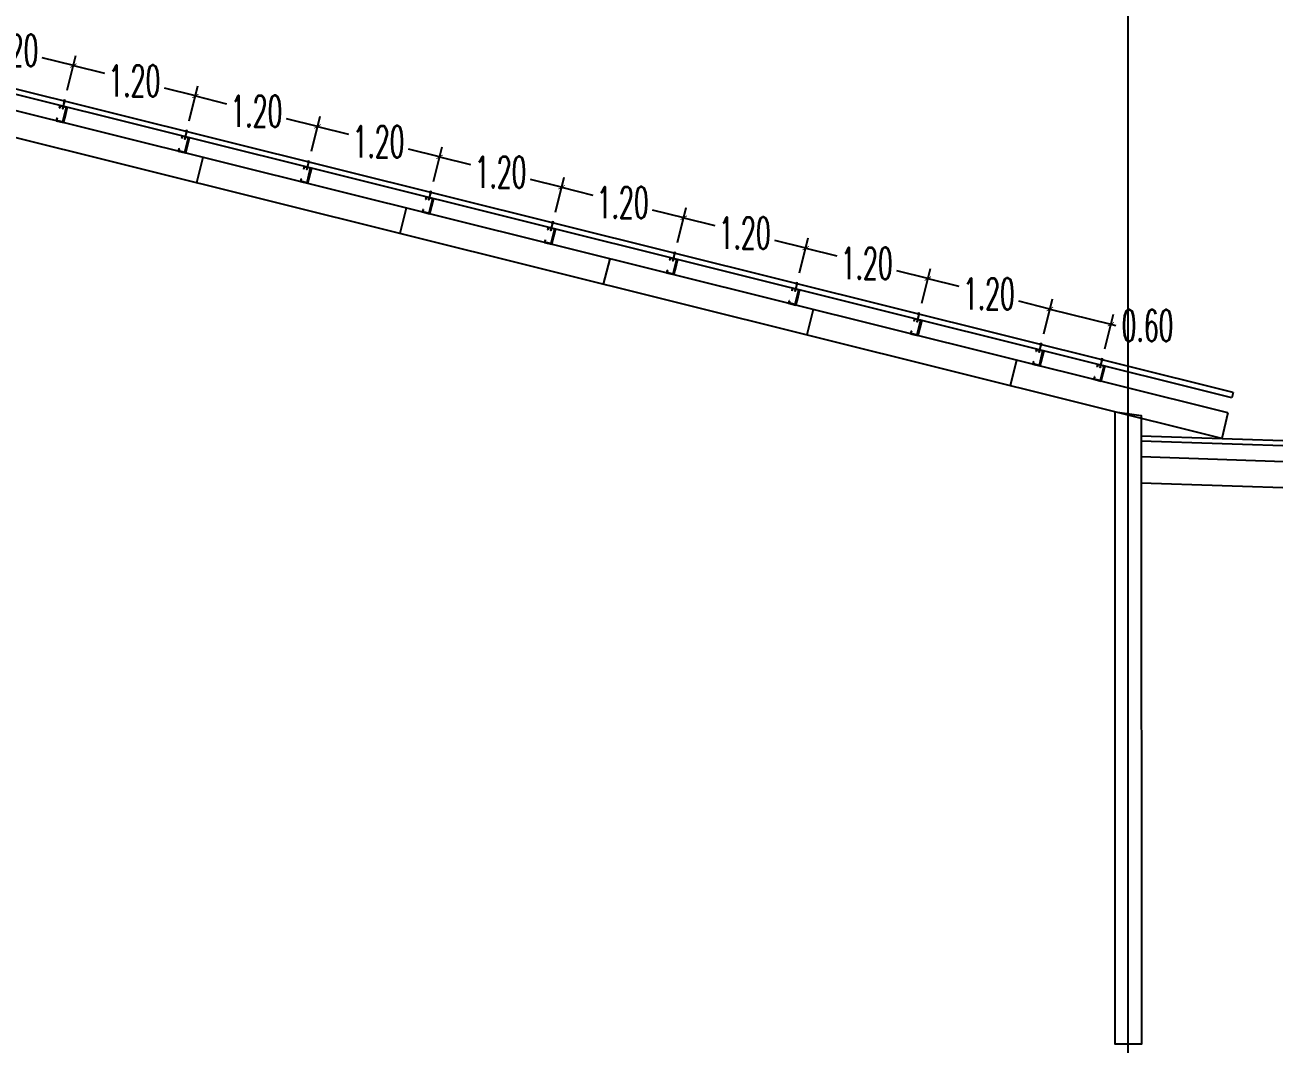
# Model space of a CAD drawing. Header units: millimetres. Extents: x 2491 to 3310, y 1470 to 1581.
# Drawn here: x 3283.31 to 3295.22, y 1536.73 to 1546.46 of the extents above; entities that cross this region are included whole.
import ezdxf

# ---------------------------------------------------------------- set-up
doc = ezdxf.new("R2010")
doc.units = ezdxf.units.MM
doc.layers.add('SUNGAI', color=150, linetype='Continuous')
doc.layers.add('TEXT', color=7, linetype='Continuous')
doc.layers.add('TANGGA', color=223, linetype='Continuous', lineweight=9)
doc.styles.add('-DIM2', font='simplex.shx', dxfattribs={"width": 0.55})
doc.dimstyles.new('DIMENSI POTONGAN', dxfattribs={"dimtxt": 0.3, "dimasz": 0.05, "dimexe": 0.1, "dimexo": 0.1, "dimgap": 0.05, "dimtad": 0, "dimtih": 1, "dimtoh": 1, "dimrnd": 0.0025, "dimzin": 0, "dimdsep": 46, "dimtxsty": '-DIM2', "dimblk": 'ARCHTICK', "dimcen": 0.1, "dimclrd": 1, "dimclre": 1, "dimclrt": 2, "dimadec": 0, "dimazin": 0, "dimtfac": 1, "dimtofl": 0, "dimtmove": 0, "dimatfit": 3, "dimldrblk": 'ARCHTICK', "dimfxl": 0.18, "dimtolj": 1, "dimtzin": 0, "dimarcsym": 0})

# ---------------------------------------------------------------- blocks, each defined once
blk = doc.blocks.new('_ArchTick')
at = {"color": 0, "linetype": 'ByBlock', "const_width": 0.15}
blk.add_lwpolyline([(-0.5, -0.5), (0.5, 0.5)], dxfattribs=at)
blk = doc.blocks.new('*D369')
at = {"layer": 'Defpoints', "color": 0, "transparency": 16777216}
for p in [(3283.771, 1546.068), (3282.524, 1546.026), (3283.688, 1545.736)]:
    blk.add_point(p, dxfattribs=at)
at = {"layer": 'TANGGA', "color": 1, "lineweight": -2, "transparency": 16777216}
for p, q in [((3282.548, 1546.123), (3282.631, 1546.455)), ((3282.607, 1546.358), (3282.903, 1546.284)), ((3283.771, 1546.068), (3283.474, 1546.142)), ((3283.712, 1545.833), (3283.795, 1546.165))]:
    blk.add_line(p, q, dxfattribs=at)
at = {"layer": 'TANGGA', "color": 1, "lineweight": -2, "transparency": 16777216, "xscale": 0.05, "yscale": 0.05, "zscale": 0.05}
for p, rotation in [((3282.607, 1546.358), 165.9999999999154), ((3283.771, 1546.068), 345.9999999999154)]:
    blk.add_blockref('_ArchTick', p, dxfattribs=dict(at, rotation=rotation))
at = {"layer": 'TANGGA', "color": 2, "transparency": 16777216, "insert": (3283.189, 1546.213), "char_height": 0.3, "attachment_point": 5, "style": '-DIM2'}
blk.add_mtext('\\A1;1.20', dxfattribs=at)
blk = doc.blocks.new('*D370')
at = {"layer": 'Defpoints', "color": 0, "transparency": 16777216}
for p in [(3283.688, 1545.736), (3284.935, 1545.778), (3284.852, 1545.445)]:
    blk.add_point(p, dxfattribs=at)
at = {"layer": 'TANGGA', "color": 1, "lineweight": -2, "transparency": 16777216}
for p, q in [((3283.712, 1545.833), (3283.795, 1546.165)), ((3283.771, 1546.068), (3284.067, 1545.994)), ((3284.935, 1545.778), (3284.639, 1545.851)), ((3284.877, 1545.542), (3284.959, 1545.875))]:
    blk.add_line(p, q, dxfattribs=at)
at = {"layer": 'TANGGA', "color": 1, "lineweight": -2, "transparency": 16777216, "xscale": 0.05, "yscale": 0.05, "zscale": 0.05}
for p, rotation in [((3283.771, 1546.068), 165.9999999999154), ((3284.935, 1545.778), 345.9999999999154)]:
    blk.add_blockref('_ArchTick', p, dxfattribs=dict(at, rotation=rotation))
at = {"layer": 'TANGGA', "color": 2, "transparency": 16777216, "insert": (3284.353, 1545.923), "char_height": 0.3, "attachment_point": 5, "style": '-DIM2'}
blk.add_mtext('\\A1;1.20', dxfattribs=at)
blk = doc.blocks.new('*D371')
at = {"layer": 'Defpoints', "color": 0, "transparency": 16777216}
for p in [(3286.1, 1545.487), (3284.852, 1545.445), (3286.017, 1545.155)]:
    blk.add_point(p, dxfattribs=at)
at = {"layer": 'TANGGA', "color": 1, "lineweight": -2, "transparency": 16777216}
for p, q in [((3284.877, 1545.542), (3284.959, 1545.875)), ((3284.935, 1545.778), (3285.232, 1545.704)), ((3286.041, 1545.252), (3286.124, 1545.584)), ((3286.1, 1545.487), (3285.803, 1545.561))]:
    blk.add_line(p, q, dxfattribs=at)
at = {"layer": 'TANGGA', "color": 1, "lineweight": -2, "transparency": 16777216, "xscale": 0.05, "yscale": 0.05, "zscale": 0.05}
for p, rotation in [((3284.935, 1545.778), 165.9999999999154), ((3286.1, 1545.487), 345.9999999999154)]:
    blk.add_blockref('_ArchTick', p, dxfattribs=dict(at, rotation=rotation))
at = {"layer": 'TANGGA', "color": 2, "transparency": 16777216, "insert": (3285.517, 1545.632), "char_height": 0.3, "attachment_point": 5, "style": '-DIM2'}
blk.add_mtext('\\A1;1.20', dxfattribs=at)
blk = doc.blocks.new('*D372')
at = {"layer": 'Defpoints', "color": 0, "transparency": 16777216}
for p in [(3286.017, 1545.155), (3287.264, 1545.197), (3287.181, 1544.865)]:
    blk.add_point(p, dxfattribs=at)
at = {"layer": 'TANGGA', "color": 1, "lineweight": -2, "transparency": 16777216}
for p, q in [((3286.041, 1545.252), (3286.124, 1545.584)), ((3286.1, 1545.487), (3286.396, 1545.413)), ((3287.264, 1545.197), (3286.968, 1545.271)), ((3287.205, 1544.962), (3287.288, 1545.294))]:
    blk.add_line(p, q, dxfattribs=at)
at = {"layer": 'TANGGA', "color": 1, "lineweight": -2, "transparency": 16777216, "xscale": 0.05, "yscale": 0.05, "zscale": 0.05}
for p, rotation in [((3286.1, 1545.487), 165.9999999999154), ((3287.264, 1545.197), 345.9999999999154)]:
    blk.add_blockref('_ArchTick', p, dxfattribs=dict(at, rotation=rotation))
at = {"layer": 'TANGGA', "color": 2, "transparency": 16777216, "insert": (3286.682, 1545.342), "char_height": 0.3, "attachment_point": 5, "style": '-DIM2'}
blk.add_mtext('\\A1;1.20', dxfattribs=at)
blk = doc.blocks.new('*D373')
at = {"layer": 'Defpoints', "color": 0, "transparency": 16777216}
for p in [(3287.181, 1544.865), (3288.428, 1544.907), (3288.346, 1544.574)]:
    blk.add_point(p, dxfattribs=at)
at = {"layer": 'TANGGA', "color": 1, "lineweight": -2, "transparency": 16777216}
for p, q in [((3287.205, 1544.962), (3287.288, 1545.294)), ((3287.264, 1545.197), (3287.56, 1545.123)), ((3288.37, 1544.671), (3288.453, 1545.004)), ((3288.428, 1544.907), (3288.132, 1544.981))]:
    blk.add_line(p, q, dxfattribs=at)
at = {"layer": 'TANGGA', "color": 1, "lineweight": -2, "transparency": 16777216, "xscale": 0.05, "yscale": 0.05, "zscale": 0.05}
for p, rotation in [((3287.264, 1545.197), 165.9999999999154), ((3288.428, 1544.907), 345.9999999999154)]:
    blk.add_blockref('_ArchTick', p, dxfattribs=dict(at, rotation=rotation))
at = {"layer": 'TANGGA', "color": 2, "transparency": 16777216, "insert": (3287.846, 1545.052), "char_height": 0.3, "attachment_point": 5, "style": '-DIM2'}
blk.add_mtext('\\A1;1.20', dxfattribs=at)
blk = doc.blocks.new('*D374')
at = {"layer": 'Defpoints', "color": 0, "transparency": 16777216}
for p in [(3288.346, 1544.574), (3289.593, 1544.616), (3289.51, 1544.284)]:
    blk.add_point(p, dxfattribs=at)
at = {"layer": 'TANGGA', "color": 1, "lineweight": -2, "transparency": 16777216}
for p, q in [((3288.37, 1544.671), (3288.453, 1545.004)), ((3288.428, 1544.907), (3288.725, 1544.833)), ((3289.593, 1544.616), (3289.296, 1544.69)), ((3289.534, 1544.381), (3289.617, 1544.713))]:
    blk.add_line(p, q, dxfattribs=at)
at = {"layer": 'TANGGA', "color": 1, "lineweight": -2, "transparency": 16777216, "xscale": 0.05, "yscale": 0.05, "zscale": 0.05}
for p, rotation in [((3288.428, 1544.907), 165.9999999999154), ((3289.593, 1544.616), 345.9999999999154)]:
    blk.add_blockref('_ArchTick', p, dxfattribs=dict(at, rotation=rotation))
at = {"layer": 'TANGGA', "color": 2, "transparency": 16777216, "insert": (3289.011, 1544.762), "char_height": 0.3, "attachment_point": 5, "style": '-DIM2'}
blk.add_mtext('\\A1;1.20', dxfattribs=at)
blk = doc.blocks.new('*D375')
at = {"layer": 'Defpoints', "color": 0, "transparency": 16777216}
for p in [(3289.51, 1544.284), (3290.757, 1544.326), (3290.674, 1543.994)]:
    blk.add_point(p, dxfattribs=at)
at = {"layer": 'TANGGA', "color": 1, "lineweight": -2, "transparency": 16777216}
for p, q in [((3289.534, 1544.381), (3289.617, 1544.713)), ((3289.593, 1544.616), (3289.889, 1544.542)), ((3290.757, 1544.326), (3290.461, 1544.4)), ((3290.698, 1544.091), (3290.781, 1544.423))]:
    blk.add_line(p, q, dxfattribs=at)
at = {"layer": 'TANGGA', "color": 1, "lineweight": -2, "transparency": 16777216, "xscale": 0.05, "yscale": 0.05, "zscale": 0.05}
for p, rotation in [((3289.593, 1544.616), 165.9999999999154), ((3290.757, 1544.326), 345.9999999999154)]:
    blk.add_blockref('_ArchTick', p, dxfattribs=dict(at, rotation=rotation))
at = {"layer": 'TANGGA', "color": 2, "transparency": 16777216, "insert": (3290.175, 1544.471), "char_height": 0.3, "attachment_point": 5, "style": '-DIM2'}
blk.add_mtext('\\A1;1.20', dxfattribs=at)
blk = doc.blocks.new('*D376')
at = {"layer": 'Defpoints', "color": 0, "transparency": 16777216}
for p in [(3291.921, 1544.036), (3290.674, 1543.994), (3291.839, 1543.704)]:
    blk.add_point(p, dxfattribs=at)
at = {"layer": 'TANGGA', "color": 1, "lineweight": -2, "transparency": 16777216}
for p, q in [((3290.698, 1544.091), (3290.781, 1544.423)), ((3290.757, 1544.326), (3291.054, 1544.252)), ((3291.921, 1544.036), (3291.625, 1544.11)), ((3291.863, 1543.801), (3291.946, 1544.133))]:
    blk.add_line(p, q, dxfattribs=at)
at = {"layer": 'TANGGA', "color": 1, "lineweight": -2, "transparency": 16777216, "xscale": 0.05, "yscale": 0.05, "zscale": 0.05}
for p, rotation in [((3290.757, 1544.326), 165.9999999999154), ((3291.921, 1544.036), 345.9999999999154)]:
    blk.add_blockref('_ArchTick', p, dxfattribs=dict(at, rotation=rotation))
at = {"layer": 'TANGGA', "color": 2, "transparency": 16777216, "insert": (3291.339, 1544.181), "char_height": 0.3, "attachment_point": 5, "style": '-DIM2'}
blk.add_mtext('\\A1;1.20', dxfattribs=at)
blk = doc.blocks.new('*D377')
at = {"layer": 'Defpoints', "color": 0, "transparency": 16777216}
for p in [(3291.839, 1543.704), (3293.086, 1543.745), (3293.003, 1543.413)]:
    blk.add_point(p, dxfattribs=at)
at = {"layer": 'TANGGA', "color": 1, "lineweight": -2, "transparency": 16777216}
for p, q in [((3291.863, 1543.801), (3291.946, 1544.133)), ((3291.921, 1544.036), (3292.218, 1543.962)), ((3293.086, 1543.745), (3292.789, 1543.819)), ((3293.027, 1543.51), (3293.11, 1543.842))]:
    blk.add_line(p, q, dxfattribs=at)
at = {"layer": 'TANGGA', "color": 1, "lineweight": -2, "transparency": 16777216, "xscale": 0.05, "yscale": 0.05, "zscale": 0.05}
for p, rotation in [((3291.921, 1544.036), 165.9999999999154), ((3293.086, 1543.745), 345.9999999999154)]:
    blk.add_blockref('_ArchTick', p, dxfattribs=dict(at, rotation=rotation))
at = {"layer": 'TANGGA', "color": 2, "transparency": 16777216, "insert": (3292.504, 1543.891), "char_height": 0.3, "attachment_point": 5, "style": '-DIM2'}
blk.add_mtext('\\A1;1.20', dxfattribs=at)
blk = doc.blocks.new('*D378')
at = {"layer": 'Defpoints', "color": 0, "transparency": 16777216}
for p in [(3293.668, 1543.6), (3293.003, 1543.413), (3293.585, 1543.268)]:
    blk.add_point(p, dxfattribs=at)
at = {"layer": 'TANGGA', "color": 1, "lineweight": -2, "transparency": 16777216}
for p, q in [((3293.027, 1543.51), (3293.11, 1543.842)), ((3293.086, 1543.745), (3293.668, 1543.6)), ((3293.609, 1543.365), (3293.692, 1543.697)), ((3293.668, 1543.6), (3293.716, 1543.588))]:
    blk.add_line(p, q, dxfattribs=at)
at = {"layer": 'TANGGA', "color": 1, "lineweight": -2, "transparency": 16777216, "xscale": 0.05, "yscale": 0.05, "zscale": 0.05}
for p, rotation in [((3293.086, 1543.745), 166.0000000000207), ((3293.668, 1543.6), 346.0000000000207)]:
    blk.add_blockref('_ArchTick', p, dxfattribs=dict(at, rotation=rotation))
at = {"layer": 'TANGGA', "color": 2, "transparency": 16777216, "insert": (3294.018, 1543.588), "char_height": 0.3, "attachment_point": 5, "style": '-DIM2'}
blk.add_mtext('\\A1;0.60', dxfattribs=at)

msp = doc.modelspace()

# ---------------------------------------------------------------- linework, layer by layer
for p, q in [((3294.833, 1542.948), (3282.334, 1546.064)), ((3294.821, 1542.899), (3282.334, 1546.013)), ((3294.785, 1542.754), (3282.334, 1545.858)), ((3294.725, 1542.511), (3282.334, 1545.601)), ((3283.643, 1545.687), (3283.637, 1545.662)), ((3283.64, 1545.662), (3283.637, 1545.662)), ((3283.645, 1545.683), (3283.64, 1545.662)), ((3283.703, 1545.669), (3283.645, 1545.683)), ((3283.703, 1545.669), (3283.668, 1545.53)), ((3283.707, 1545.672), (3283.67, 1545.527)), ((3283.712, 1545.671), (3283.676, 1545.525)), ((3283.71, 1545.661), (3283.676, 1545.525)), ((3283.71, 1545.661), (3283.676, 1545.525)), ((3283.71, 1545.661), (3283.676, 1545.525)), ((3283.712, 1545.671), (3283.685, 1545.56)), ((3283.712, 1545.671), (3283.685, 1545.56)), ((3283.712, 1545.671), (3283.685, 1545.56)), ((3283.712, 1545.671), (3283.685, 1545.56)), ((3283.71, 1545.66), (3283.704, 1545.661)), ((3283.613, 1545.566), (3283.607, 1545.542)), ((3283.616, 1545.566), (3283.611, 1545.544)), ((3283.668, 1545.53), (3283.611, 1545.544)), ((3283.616, 1545.566), (3283.613, 1545.566)), ((3284.808, 1545.397), (3284.801, 1545.372)), ((3284.804, 1545.371), (3284.801, 1545.372)), ((3284.81, 1545.393), (3284.804, 1545.371)), ((3284.867, 1545.379), (3284.81, 1545.393)), ((3284.867, 1545.379), (3284.832, 1545.24)), ((3284.871, 1545.382), (3284.835, 1545.236)), ((3284.877, 1545.38), (3284.84, 1545.235)), ((3284.874, 1545.371), (3284.84, 1545.235)), ((3284.874, 1545.371), (3284.84, 1545.235)), ((3284.874, 1545.371), (3284.84, 1545.235)), ((3284.877, 1545.38), (3284.849, 1545.27)), ((3284.877, 1545.38), (3284.849, 1545.27)), ((3284.877, 1545.38), (3284.849, 1545.27)), ((3284.877, 1545.38), (3284.849, 1545.27)), ((3284.874, 1545.37), (3284.868, 1545.371)), ((3284.777, 1545.276), (3284.771, 1545.252)), ((3284.78, 1545.275), (3284.775, 1545.254)), ((3284.832, 1545.24), (3284.775, 1545.254)), ((3284.78, 1545.275), (3284.777, 1545.276)), ((3285.005, 1545.192), (3284.945, 1544.95)), ((3285.972, 1545.107), (3285.966, 1545.082)), ((3285.942, 1544.986), (3285.936, 1544.962)), ((3285.945, 1544.985), (3285.939, 1544.964)), ((3285.945, 1544.985), (3285.942, 1544.986)), ((3285.969, 1545.081), (3285.966, 1545.082)), ((3285.974, 1545.102), (3285.969, 1545.081)), ((3286.031, 1545.088), (3285.974, 1545.102)), ((3286.031, 1545.088), (3285.997, 1544.95)), ((3286.035, 1545.092), (3285.999, 1544.946)), ((3286.041, 1545.09), (3286.005, 1544.945)), ((3286.039, 1545.08), (3286.005, 1544.945)), ((3286.039, 1545.08), (3286.005, 1544.945)), ((3286.039, 1545.08), (3286.005, 1544.945)), ((3286.041, 1545.09), (3286.013, 1544.98)), ((3286.041, 1545.09), (3286.013, 1544.98)), ((3286.041, 1545.09), (3286.013, 1544.98)), ((3286.041, 1545.09), (3286.013, 1544.98)), ((3286.038, 1545.079), (3286.033, 1545.081)), ((3285.997, 1544.95), (3285.939, 1544.964)), ((3287.136, 1544.817), (3287.13, 1544.791)), ((3287.133, 1544.791), (3287.13, 1544.791)), ((3287.138, 1544.812), (3287.133, 1544.791)), ((3287.196, 1544.798), (3287.138, 1544.812)), ((3287.196, 1544.798), (3287.161, 1544.659)), ((3287.2, 1544.801), (3287.163, 1544.656)), ((3287.205, 1544.8), (3287.169, 1544.654)), ((3287.203, 1544.79), (3287.169, 1544.654)), ((3287.203, 1544.79), (3287.169, 1544.654)), ((3287.203, 1544.79), (3287.169, 1544.654)), ((3287.205, 1544.8), (3287.178, 1544.689)), ((3287.205, 1544.8), (3287.178, 1544.689)), ((3287.205, 1544.8), (3287.178, 1544.689)), ((3287.205, 1544.8), (3287.178, 1544.689)), ((3287.203, 1544.789), (3287.197, 1544.79)), ((3286.946, 1544.708), (3286.886, 1544.466)), ((3287.106, 1544.695), (3287.1, 1544.672)), ((3287.109, 1544.695), (3287.104, 1544.673)), ((3287.161, 1544.659), (3287.104, 1544.673)), ((3287.109, 1544.695), (3287.106, 1544.695)), ((3288.301, 1544.526), (3288.294, 1544.501)), ((3288.303, 1544.522), (3288.297, 1544.5)), ((3288.36, 1544.508), (3288.303, 1544.522)), ((3288.36, 1544.508), (3288.325, 1544.369)), ((3288.364, 1544.511), (3288.328, 1544.365)), ((3288.37, 1544.51), (3288.333, 1544.364)), ((3288.37, 1544.51), (3288.342, 1544.399)), ((3288.37, 1544.51), (3288.342, 1544.399)), ((3288.37, 1544.51), (3288.342, 1544.399)), ((3288.37, 1544.51), (3288.342, 1544.399)), ((3288.271, 1544.405), (3288.265, 1544.381)), ((3288.273, 1544.404), (3288.268, 1544.383)), ((3288.273, 1544.404), (3288.271, 1544.405)), ((3288.297, 1544.5), (3288.294, 1544.501)), ((3288.367, 1544.5), (3288.333, 1544.364)), ((3288.367, 1544.5), (3288.333, 1544.364)), ((3288.367, 1544.5), (3288.333, 1544.364)), ((3288.367, 1544.499), (3288.361, 1544.5)), ((3288.325, 1544.369), (3288.268, 1544.383)), ((3288.887, 1544.225), (3288.826, 1543.982)), ((3289.465, 1544.236), (3289.459, 1544.211)), ((3289.462, 1544.21), (3289.459, 1544.211)), ((3289.467, 1544.231), (3289.462, 1544.21)), ((3289.524, 1544.217), (3289.467, 1544.231)), ((3289.524, 1544.217), (3289.49, 1544.079)), ((3289.528, 1544.221), (3289.492, 1544.075)), ((3289.534, 1544.219), (3289.498, 1544.074)), ((3289.532, 1544.21), (3289.498, 1544.074)), ((3289.532, 1544.21), (3289.498, 1544.074)), ((3289.532, 1544.21), (3289.498, 1544.074)), ((3289.534, 1544.219), (3289.507, 1544.109)), ((3289.534, 1544.219), (3289.507, 1544.109)), ((3289.534, 1544.219), (3289.507, 1544.109)), ((3289.534, 1544.219), (3289.507, 1544.109)), ((3289.531, 1544.208), (3289.526, 1544.21)), ((3289.435, 1544.115), (3289.429, 1544.091)), ((3289.438, 1544.114), (3289.432, 1544.093)), ((3289.49, 1544.079), (3289.432, 1544.093)), ((3289.438, 1544.114), (3289.435, 1544.115)), ((3290.629, 1543.946), (3290.623, 1543.92)), ((3290.626, 1543.92), (3290.623, 1543.92)), ((3290.631, 1543.941), (3290.626, 1543.92)), ((3290.689, 1543.927), (3290.631, 1543.941)), ((3290.689, 1543.927), (3290.654, 1543.788)), ((3290.693, 1543.93), (3290.656, 1543.785)), ((3290.698, 1543.929), (3290.662, 1543.783)), ((3290.696, 1543.919), (3290.662, 1543.783)), ((3290.696, 1543.919), (3290.662, 1543.783)), ((3290.696, 1543.919), (3290.662, 1543.783)), ((3290.698, 1543.929), (3290.671, 1543.818)), ((3290.698, 1543.929), (3290.671, 1543.818)), ((3290.698, 1543.929), (3290.671, 1543.818)), ((3290.698, 1543.929), (3290.671, 1543.818)), ((3290.696, 1543.918), (3290.69, 1543.92)), ((3290.599, 1543.825), (3290.593, 1543.801)), ((3290.602, 1543.824), (3290.597, 1543.803)), ((3290.654, 1543.788), (3290.597, 1543.803)), ((3290.602, 1543.824), (3290.599, 1543.825)), ((3290.827, 1543.741), (3290.767, 1543.498)), ((3291.794, 1543.655), (3291.788, 1543.63)), ((3291.79, 1543.629), (3291.788, 1543.63)), ((3291.796, 1543.651), (3291.79, 1543.629)), ((3291.853, 1543.637), (3291.796, 1543.651)), ((3291.853, 1543.637), (3291.818, 1543.498)), ((3291.857, 1543.64), (3291.821, 1543.495)), ((3291.863, 1543.639), (3291.826, 1543.493)), ((3291.86, 1543.629), (3291.826, 1543.493)), ((3291.86, 1543.629), (3291.826, 1543.493)), ((3291.86, 1543.629), (3291.826, 1543.493)), ((3291.863, 1543.639), (3291.835, 1543.528)), ((3291.863, 1543.639), (3291.835, 1543.528)), ((3291.863, 1543.639), (3291.835, 1543.528)), ((3291.863, 1543.639), (3291.835, 1543.528)), ((3291.86, 1543.628), (3291.854, 1543.629)), ((3291.764, 1543.534), (3291.758, 1543.51)), ((3291.766, 1543.534), (3291.761, 1543.512)), ((3291.818, 1543.498), (3291.761, 1543.512)), ((3291.766, 1543.534), (3291.764, 1543.534)), ((3292.958, 1543.365), (3292.952, 1543.34)), ((3292.955, 1543.339), (3292.952, 1543.34)), ((3292.96, 1543.36), (3292.955, 1543.339)), ((3293.017, 1543.346), (3292.96, 1543.36)), ((3293.017, 1543.346), (3292.983, 1543.208)), ((3293.021, 1543.35), (3292.985, 1543.204)), ((3293.027, 1543.348), (3292.991, 1543.203)), ((3293.025, 1543.339), (3292.991, 1543.203)), ((3293.025, 1543.339), (3292.991, 1543.203)), ((3293.025, 1543.339), (3292.991, 1543.203)), ((3293.027, 1543.348), (3293, 1543.238)), ((3293.027, 1543.348), (3293, 1543.238)), ((3293.027, 1543.348), (3293, 1543.238)), ((3293.027, 1543.348), (3293, 1543.238)), ((3293.025, 1543.338), (3293.019, 1543.339)), ((3292.768, 1543.257), (3292.707, 1543.014)), ((3292.928, 1543.244), (3292.922, 1543.22)), ((3292.931, 1543.243), (3292.926, 1543.222)), ((3292.983, 1543.208), (3292.926, 1543.222)), ((3292.931, 1543.243), (3292.928, 1543.244)), ((3293.54, 1543.22), (3293.534, 1543.195)), ((3293.542, 1543.215), (3293.537, 1543.194)), ((3293.6, 1543.201), (3293.542, 1543.215)), ((3293.6, 1543.201), (3293.565, 1543.063)), ((3293.604, 1543.205), (3293.567, 1543.059)), ((3293.609, 1543.203), (3293.573, 1543.058)), ((3293.609, 1543.203), (3293.582, 1543.093)), ((3293.609, 1543.203), (3293.582, 1543.093)), ((3293.609, 1543.203), (3293.582, 1543.093)), ((3293.609, 1543.203), (3293.582, 1543.093)), ((3293.51, 1543.099), (3293.504, 1543.075)), ((3293.513, 1543.098), (3293.508, 1543.077)), ((3293.513, 1543.098), (3293.51, 1543.099)), ((3293.537, 1543.194), (3293.534, 1543.195)), ((3293.607, 1543.193), (3293.573, 1543.058)), ((3293.607, 1543.193), (3293.573, 1543.058)), ((3293.607, 1543.193), (3293.573, 1543.058)), ((3293.607, 1543.192), (3293.601, 1543.194)), ((3293.565, 1543.063), (3293.508, 1543.077)), ((3294.833, 1542.948), (3294.821, 1542.899)), ((3294.785, 1542.754), (3294.725, 1542.511)), ((3293.957, 1542.537), (3309.773, 1542.01)), ((3293.957, 1542.487), (3309.773, 1541.96)), ((3293.957, 1542.337), (3309.773, 1541.81)), ((3293.957, 1542.087), (3309.773, 1541.559))]:
    msp.add_line(p, q)
msp.add_xline((3293.834, 1580.726), (0, 1))
for points in [[(3283.688, 1545.728), (3283.684, 1545.729), (3283.669, 1545.663), (3283.672, 1545.662)], [(3283.697, 1545.73), (3283.676, 1545.735), (3283.676, 1545.731), (3283.696, 1545.726)], [(3283.693, 1545.734), (3283.683, 1545.737), (3283.682, 1545.733), (3283.692, 1545.731)], [(3284.852, 1545.438), (3284.849, 1545.439), (3284.833, 1545.373), (3284.836, 1545.372)], [(3284.861, 1545.439), (3284.841, 1545.444), (3284.84, 1545.441), (3284.86, 1545.436)], [(3284.858, 1545.444), (3284.847, 1545.447), (3284.847, 1545.443), (3284.857, 1545.44)], [(3286.016, 1545.148), (3286.013, 1545.148), (3285.997, 1545.082), (3286.001, 1545.082)], [(3286.025, 1545.149), (3286.005, 1545.154), (3286.004, 1545.15), (3286.025, 1545.146)], [(3286.022, 1545.154), (3286.012, 1545.156), (3286.011, 1545.153), (3286.021, 1545.15)], [(3287.186, 1544.864), (3287.176, 1544.866), (3287.175, 1544.862), (3287.185, 1544.86)], [(3287.181, 1544.857), (3287.178, 1544.858), (3287.162, 1544.792), (3287.165, 1544.791)], [(3287.19, 1544.859), (3287.17, 1544.864), (3287.169, 1544.86), (3287.189, 1544.855)], [(3288.345, 1544.567), (3288.342, 1544.568), (3288.326, 1544.502), (3288.329, 1544.501)], [(3288.354, 1544.568), (3288.334, 1544.573), (3288.333, 1544.57), (3288.353, 1544.565)], [(3288.351, 1544.573), (3288.34, 1544.576), (3288.34, 1544.572), (3288.35, 1544.57)], [(3289.509, 1544.277), (3289.506, 1544.277), (3289.491, 1544.211), (3289.494, 1544.211)], [(3289.519, 1544.278), (3289.498, 1544.283), (3289.497, 1544.28), (3289.518, 1544.275)], [(3289.515, 1544.283), (3289.505, 1544.285), (3289.504, 1544.282), (3289.514, 1544.279)], [(3290.674, 1543.986), (3290.671, 1543.987), (3290.655, 1543.921), (3290.658, 1543.92)], [(3290.683, 1543.988), (3290.663, 1543.993), (3290.662, 1543.989), (3290.682, 1543.984)], [(3290.679, 1543.993), (3290.669, 1543.995), (3290.668, 1543.991), (3290.678, 1543.989)], [(3291.838, 1543.696), (3291.835, 1543.697), (3291.819, 1543.631), (3291.822, 1543.63)], [(3291.847, 1543.698), (3291.827, 1543.702), (3291.826, 1543.699), (3291.846, 1543.694)], [(3291.844, 1543.702), (3291.834, 1543.705), (3291.833, 1543.701), (3291.843, 1543.699)], [(3293.003, 1543.406), (3292.999, 1543.407), (3292.984, 1543.34), (3292.987, 1543.34)], [(3293.012, 1543.407), (3292.991, 1543.412), (3292.99, 1543.409), (3293.011, 1543.404)], [(3293.008, 1543.412), (3292.998, 1543.414), (3292.997, 1543.411), (3293.007, 1543.408)], [(3293.585, 1543.261), (3293.582, 1543.261), (3293.566, 1543.195), (3293.569, 1543.195)], [(3293.594, 1543.262), (3293.573, 1543.267), (3293.573, 1543.263), (3293.593, 1543.259)], [(3293.59, 1543.267), (3293.58, 1543.269), (3293.579, 1543.266), (3293.589, 1543.263)]]:
    msp.add_lwpolyline(points, close=True)
for points in [[(3283.672, 1545.662), (3283.669, 1545.656), (3283.669, 1545.663)], [(3284.836, 1545.372), (3284.833, 1545.366), (3284.833, 1545.373)], [(3286.001, 1545.082), (3285.997, 1545.076), (3285.997, 1545.082)], [(3287.165, 1544.791), (3287.162, 1544.786), (3287.162, 1544.792)], [(3288.329, 1544.501), (3288.326, 1544.495), (3288.326, 1544.502)], [(3289.494, 1544.211), (3289.49, 1544.205), (3289.491, 1544.211)], [(3290.658, 1543.92), (3290.655, 1543.915), (3290.655, 1543.921)], [(3291.822, 1543.63), (3291.819, 1543.624), (3291.819, 1543.631)], [(3292.987, 1543.34), (3292.984, 1543.334), (3292.984, 1543.34)], [(3293.569, 1543.195), (3293.566, 1543.189), (3293.566, 1543.195)]]:
    msp.add_lwpolyline(points)
at = {"layer": 'SUNGAI'}
msp.add_lwpolyline([(3293.709, 1542.765), (3293.957, 1542.729), (3293.959, 1536.733), (3293.709, 1536.733)], close=True, dxfattribs=at)
at = {"layer": 'TEXT'}
for p, q in [((3283.643, 1545.687), (3283.712, 1545.671)), ((3283.607, 1545.542), (3283.676, 1545.525)), ((3284.808, 1545.397), (3284.877, 1545.38)), ((3284.771, 1545.252), (3284.84, 1545.235)), ((3285.972, 1545.107), (3286.041, 1545.09)), ((3285.936, 1544.962), (3286.005, 1544.945)), ((3287.136, 1544.817), (3287.205, 1544.8)), ((3287.1, 1544.672), (3287.169, 1544.654)), ((3288.301, 1544.526), (3288.37, 1544.51)), ((3288.265, 1544.381), (3288.333, 1544.364)), ((3289.465, 1544.236), (3289.534, 1544.219)), ((3289.429, 1544.091), (3289.498, 1544.074)), ((3290.629, 1543.946), (3290.698, 1543.929)), ((3290.593, 1543.801), (3290.662, 1543.783)), ((3291.794, 1543.655), (3291.863, 1543.639)), ((3291.758, 1543.51), (3291.826, 1543.493)), ((3292.958, 1543.365), (3293.027, 1543.348)), ((3292.922, 1543.22), (3292.991, 1543.203)), ((3293.54, 1543.22), (3293.609, 1543.203)), ((3293.504, 1543.075), (3293.573, 1543.058))]:
    msp.add_line(p, q, dxfattribs=at)

# ---------------------------------------------------------------- dimensions: what is measured, and where the dimension line sits
at = {"layer": 'TANGGA'}
for p1, p2, picture, middle in [((3282.524, 1546.026), (3283.688, 1545.736), '*D369', (3283.189, 1546.213)), ((3283.688, 1545.736), (3284.852, 1545.445), '*D370', (3284.353, 1545.923)), ((3284.852, 1545.445), (3286.017, 1545.155), '*D371', (3285.517, 1545.632)), ((3286.017, 1545.155), (3287.181, 1544.865), '*D372', (3286.682, 1545.342)), ((3287.181, 1544.865), (3288.346, 1544.574), '*D373', (3287.846, 1545.052)), ((3288.346, 1544.574), (3289.51, 1544.284), '*D374', (3289.011, 1544.762)), ((3289.51, 1544.284), (3290.674, 1543.994), '*D375', (3290.175, 1544.471)), ((3290.674, 1543.994), (3291.839, 1543.704), '*D376', (3291.339, 1544.181)), ((3291.839, 1543.704), (3293.003, 1543.413), '*D377', (3292.504, 1543.891)), ((3293.003, 1543.413), (3293.585, 1543.268), '*D378', (3294.018, 1543.588))]:
    dim = msp.add_aligned_dim(p1=p1, p2=p2, distance=0.342, dimstyle='DIMENSI POTONGAN', dxfattribs=at)
    dim.commit()
    dim.dimension.update_dxf_attribs({"geometry": picture, "text_midpoint": middle})

doc.saveas('drawing.dxf')
